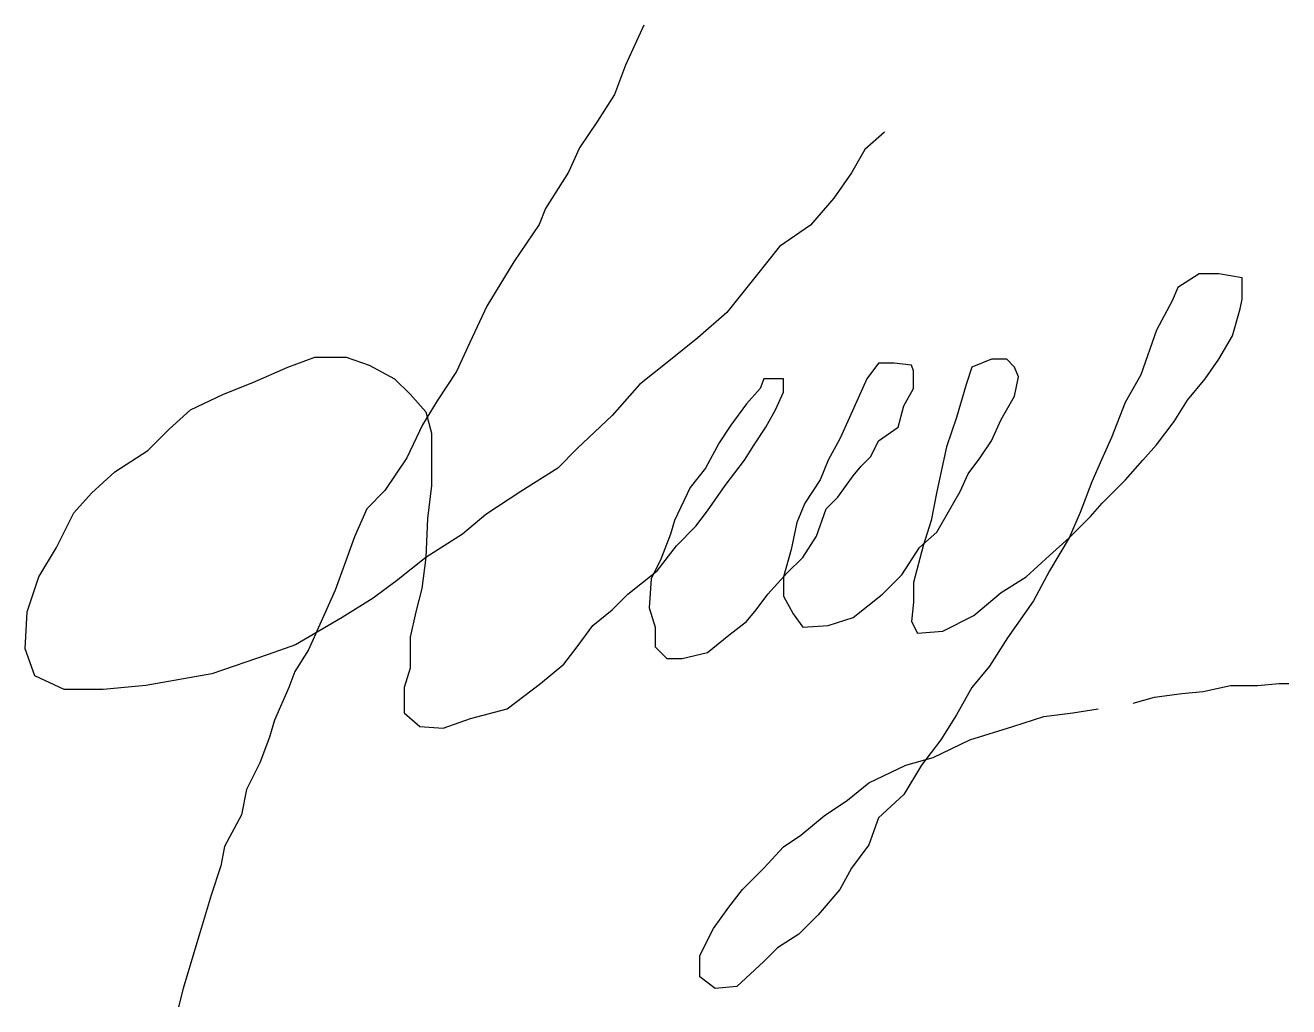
# Model space of a CAD drawing. Header units: millimetres. Extents: x 3865 to 4382, y 2226 to 2627.
import ezdxf

# ---------------------------------------------------------------- set-up
doc = ezdxf.new("R2010")
doc.units = ezdxf.units.MM

msp = doc.modelspace()

# ---------------------------------------------------------------- linework, layer by layer
at = {"color": 5}
for points in [[(4117.86, 2627.22), (4110.41, 2610.84), (4105.94, 2598.93), (4098.98, 2588.01), (4091.53, 2577.09), (4087.06, 2567.16), (4077.63, 2552.27), (4075.14, 2545.82), (4064.71, 2530.43), (4053.77, 2512.43), (4046.82, 2497.54), (4041.36, 2485.63), (4033.41, 2473.71), (4027.45, 2463.79), (4020.99, 2450.38), (4012.05, 2436.98), (4004.6, 2429.54), (3999.64, 2418.12), (3996.66, 2409.68), (3991.69, 2396.28), (3980.76, 2371.86), (3975.29, 2362.93), (3972.81, 2356.47), (3966.85, 2343.07), (3964.86, 2336.12), (3960.89, 2325.7), (3955.43, 2314.78), (3953.44, 2304.35), (3946.49, 2291.45), (3945, 2283.51), (3941.02, 2271.59), (3936.06, 2255.21), (3933.08, 2245.29), (3929.6, 2233.37), (3927.62, 2225.93)], [(4216.25, 2583.58), (4208.31, 2576.44), (4202.74, 2566.91), (4195.59, 2556.58), (4186.06, 2545.46), (4173.34, 2536.73), (4163.81, 2524.81), (4151.89, 2509.72), (4139.97, 2499.4), (4128.05, 2489.87), (4116.13, 2480.34), (4105, 2467.63), (4090.7, 2454.13), (4082.75, 2446.19), (4067.65, 2436.66), (4053.35, 2427.13), (4043.82, 2419.19), (4028.72, 2409.66), (4016.8, 2400.13), (4007.26, 2392.98), (3994.55, 2385.04), (3975.48, 2373.92), (3964.35, 2369.95), (3941.31, 2362), (3914.29, 2357.24), (3896.81, 2355.65), (3880.92, 2355.65), (3869, 2361.21), (3865.02, 2372.33), (3865.82, 2387.42), (3870.59, 2401.71), (3877.74, 2413.63), (3884.89, 2427.92), (3892.04, 2435.86), (3901.58, 2444.6), (3915.08, 2453.34), (3923.83, 2462.07), (3932.57, 2470.01), (3946.08, 2476.37), (3957.99, 2481.13), (3972.3, 2487.49), (3983.42, 2491.46), (3996.14, 2491.46), (4005.67, 2488.28), (4016, 2482.72), (4022.36, 2476.37), (4028.72, 2469.22), (4031.1, 2460.48), (4031.1, 2447.78), (4031.1, 2439.04), (4029.51, 2425.54), (4028.72, 2409.66), (4027.13, 2396.95), (4024.74, 2387.42), (4022.36, 2377.09), (4022.36, 2364.39), (4019.98, 2356.44), (4019.98, 2346.12), (4026.33, 2340.56), (4035.87, 2339.77), (4046.99, 2343.74), (4062.09, 2347.71), (4075.6, 2358.03), (4085.14, 2365.98), (4090.7, 2373.12), (4097.06, 2381.86), (4105, 2388.21), (4111.36, 2394.57), (4123.28, 2404.1), (4131.23, 2414.42), (4139.17, 2422.36), (4143.94, 2428.72), (4151.09, 2439.04), (4159.04, 2449.37), (4163.01, 2455.72), (4167.78, 2462.87), (4171.75, 2470.01), (4174.93, 2477.16), (4174.93, 2482.72), (4166.98, 2482.72), (4165.39, 2478.75), (4159.83, 2472.4), (4153.48, 2463.66), (4148.71, 2456.51), (4143.14, 2446.19), (4136.79, 2438.25), (4130.43, 2424.75), (4128.84, 2419.19), (4124.87, 2408.86), (4120.9, 2400.92), (4120.1, 2389.01), (4122.48, 2381.06), (4122.48, 2373.12), (4127.25, 2368.36), (4133.61, 2368.36), (4143.94, 2370.74), (4152.68, 2377.89), (4159.83, 2383.45), (4163.81, 2388.21), (4168.57, 2394.57), (4176.52, 2403.3), (4182.88, 2409.66), (4188.44, 2418.39), (4192.41, 2429.51), (4197.18, 2434.28), (4203.54, 2443.01), (4206.72, 2446.98), (4210.69, 2450.95), (4213.87, 2457.31), (4221.81, 2462.87), (4224.2, 2471.6), (4228.17, 2478.75), (4228.17, 2485.9), (4227.38, 2488.28), (4220.22, 2489.07), (4213.87, 2489.07), (4209.1, 2482.72), (4201.95, 2466.84), (4197.97, 2458.1), (4193.21, 2449.37), (4190.03, 2441.42), (4183.67, 2431.89), (4180.49, 2423.95), (4178.11, 2412.83), (4174.93, 2401.71), (4174.93, 2393.77), (4178.9, 2386.62), (4182.88, 2381.06), (4193.21, 2381.86), (4203.54, 2385.04), (4215.46, 2394.57), (4223.4, 2402.51), (4230.55, 2413.63), (4237.71, 2419.98), (4244.06, 2431.1), (4247.24, 2436.66), (4250.42, 2443.81), (4255.19, 2450.16), (4259.96, 2457.31), (4263.93, 2466.04), (4269.49, 2475.57), (4271.08, 2483.52), (4269.49, 2487.49), (4266.31, 2490.66), (4259.96, 2490.66), (4252.01, 2487.49), (4249.63, 2480.34), (4245.65, 2466.84), (4241.68, 2454.92), (4237.71, 2436.66), (4235.32, 2424.75), (4232.14, 2414.42), (4228.17, 2399.33), (4228.17, 2391.39), (4227.38, 2383.45), (4229.76, 2378.68), (4240.09, 2379.48), (4252.8, 2385.83), (4263.93, 2395.36), (4274.26, 2401.71), (4283.8, 2410.45), (4291.74, 2417.6), (4300.48, 2426.33), (4305.25, 2431.89), (4314.79, 2441.42), (4321.94, 2449.37), (4327.5, 2455.72), (4334.65, 2465.25), (4340.21, 2473.98), (4347.37, 2482.72), (4352.93, 2490.66), (4358.49, 2500.19), (4361.67, 2511.31), (4362.46, 2515.28), (4362.46, 2524.02), (4352.93, 2525.61), (4344.98, 2525.61), (4336.24, 2520.05), (4333.86, 2514.49), (4327.5, 2502.58), (4321.14, 2484.31), (4314.7, 2473.03), (4309.14, 2458.73), (4304.98, 2449.55), (4301.09, 2440.51), (4296.3, 2428.02), (4291.74, 2417.6), (4283.8, 2404.1), (4277.23, 2391.89), (4266.61, 2376.74), (4259.16, 2365.18), (4252.01, 2356.44), (4245.65, 2345.33), (4239.3, 2335), (4231.35, 2324.68), (4224.2, 2312.76), (4213.87, 2303.23), (4209.89, 2292.12), (4202.74, 2282.59), (4197.97, 2273.85), (4189.23, 2263.52), (4181.29, 2255.58), (4172.55, 2250.02), (4166.98, 2244.46), (4155.86, 2234.14), (4147.12, 2233.35), (4140.76, 2238.11), (4140.76, 2246.85), (4146.32, 2257.97), (4152.68, 2266.7), (4158.24, 2273.85), (4166.98, 2282.59), (4174.93, 2291.32), (4182.08, 2296.09), (4191.62, 2304.03), (4201.15, 2310.38), (4209.89, 2317.53), (4224.99, 2324.68), (4236.12, 2327.85), (4251.22, 2335), (4268.7, 2340.56), (4281.41, 2344.53), (4293.33, 2346.12), (4303.66, 2347.71)], [(4317.96, 2350.09), (4326.71, 2352.47), (4337.83, 2354.06), (4346.57, 2354.86), (4357.7, 2357.24), (4368.82, 2357.24), (4377.56, 2358.03), (4381.54, 2358.03)]]:
    msp.add_lwpolyline(points, dxfattribs=at)

doc.saveas('drawing.dxf')
